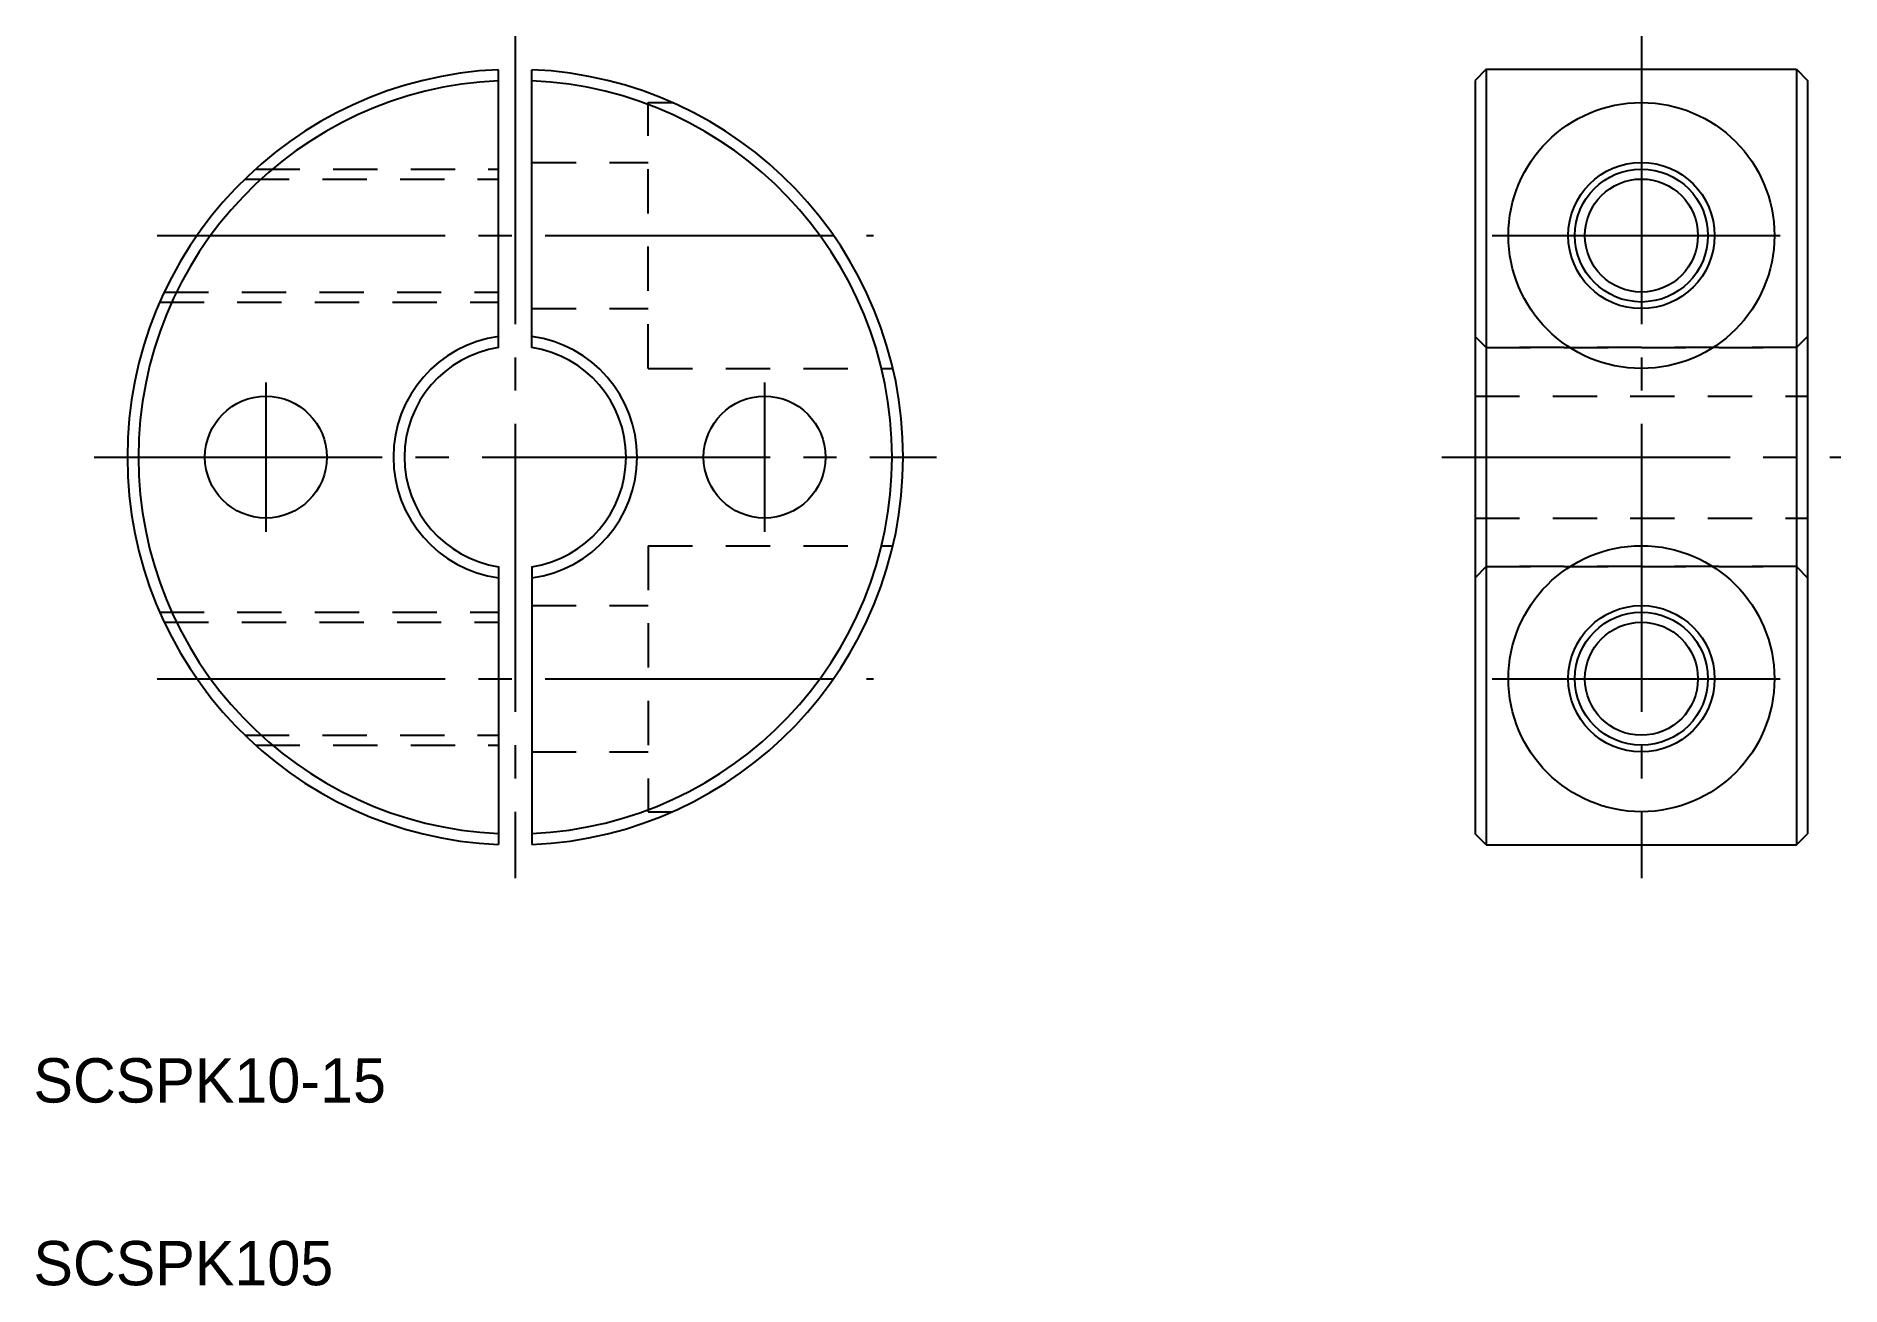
# Model space of a CAD drawing. Extents: x 69.9 to 151.4, y 119.5 to 175.9.
import ezdxf

# ---------------------------------------------------------------- set-up
doc = ezdxf.new("R2010")
doc.units = 0
doc.linetypes.add('CENTER', pattern=[17.5, 13, -1.5, 1.5, -1.5])
doc.linetypes.add('DASHED', pattern=[3.5, 2, -1.5])
doc.layers.get('0').update_dxf_attribs({"linetype": 'CONTINUOUS'})
doc.layers.add('CENTER', color=1, linetype='CENTER')

msp = doc.modelspace()

# ---------------------------------------------------------------- linework, layer by layer
at = {"color": 7, "linetype": 'CONTINUOUS'}
for p, q in [((90.81, 161.825), (90.81, 174.366)), ((92.31, 161.825), (92.31, 174.366)), ((135.369, 174.382), (134.869, 173.882)), ((135.369, 174.382), (135.369, 139.382)), ((135.369, 174.382), (149.369, 174.382)), ((149.369, 174.382), (149.369, 139.382)), ((149.369, 174.382), (149.869, 173.882)), ((134.869, 173.882), (134.869, 139.882)), ((149.869, 173.882), (149.869, 139.882)), ((90.81, 151.939), (90.81, 139.398)), ((92.31, 151.939), (92.31, 139.398)), ((135.369, 139.382), (134.869, 139.882)), ((135.369, 139.382), (149.369, 139.382)), ((149.369, 139.382), (149.869, 139.882))]:
    msp.add_line(p, q, dxfattribs=at)
for p, q in [((138.869, 174.382), (138.869, 174.382)), ((142.369, 174.382), (142.369, 174.382))]:
    msp.add_line(p, q)
at = {"color": 3, "linetype": 'DASHED'}
for p, q in [((97.56, 160.882), (97.56, 172.882)), ((97.56, 172.882), (98.649, 172.882)), ((79.364, 169.432), (90.81, 169.432)), ((79.845, 169.882), (90.81, 169.882)), ((92.31, 170.182), (97.56, 170.182)), ((75.521, 163.882), (90.81, 163.882)), ((75.725, 164.332), (90.81, 164.332)), ((92.31, 163.582), (97.56, 163.582)), ((135.369, 161.825), (134.869, 162.325)), ((134.869, 162.325), (135.369, 161.825)), ((149.869, 162.325), (149.369, 161.825)), ((149.369, 161.825), (149.869, 162.325)), ((149.369, 161.825), (135.369, 161.825)), ((135.369, 161.825), (149.369, 161.825)), ((97.56, 160.882), (108.597, 160.882)), ((134.869, 159.632), (149.869, 159.632)), ((134.869, 154.132), (149.869, 154.132)), ((97.56, 152.882), (97.56, 140.882)), ((97.56, 152.882), (108.597, 152.882)), ((134.869, 151.439), (135.369, 151.939)), ((135.369, 151.939), (134.869, 151.439)), ((135.369, 151.939), (149.369, 151.939)), ((149.369, 151.939), (135.369, 151.939)), ((149.369, 151.939), (149.869, 151.439)), ((149.869, 151.439), (149.369, 151.939)), ((75.521, 149.882), (90.81, 149.882)), ((92.31, 150.182), (97.56, 150.182)), ((75.725, 149.432), (90.81, 149.432)), ((79.364, 144.332), (90.81, 144.332)), ((79.845, 143.882), (90.81, 143.882)), ((92.31, 143.582), (97.56, 143.582)), ((97.56, 140.882), (98.649, 140.882))]:
    msp.add_line(p, q, dxfattribs=at)
for centre, radius in [((142.369, 166.882), 6), ((142.369, 166.882), 2.55), ((80.31, 156.882), 2.75), ((102.81, 156.882), 2.75), ((142.369, 146.882), 6), ((142.369, 146.882), 2.55)]:
    msp.add_circle(centre, radius)
at = {"color": 7, "linetype": 'CONTINUOUS'}
for centre in [(142.369, 166.882), (142.369, 146.882)]:
    msp.add_circle(centre, 3.3, dxfattribs=at)
at = {"color": 3, "linetype": 'CONTINUOUS'}
for centre in [(142.369, 166.882), (142.369, 146.882)]:
    msp.add_circle(centre, 3, dxfattribs=at)
at = {"color": 7, "linetype": 'CONTINUOUS'}
for radius, start, end in [(17.5, 92.45629, 267.5437), (17.5, 272.45628, 87.54372), (17, 92.52857, 267.47144), (17, 272.52857, 87.47142), (5.5, 97.83748, 262.16252), (5.5, 277.83748, 82.16252), (5, 98.62693, 261.37306), (5, 278.62693, 81.37307)]:
    msp.add_arc((91.56, 156.882), radius, start, end, dxfattribs=at)
at = {"layer": 'CENTER', "color": 1, "linetype": 'CENTER'}
for p, q in [((91.56, 175.882), (91.56, 137.882)), ((142.369, 175.882), (142.369, 137.882)), ((75.405, 166.882), (107.716, 166.882)), ((135.631, 166.882), (149.159, 166.882)), ((80.31, 160.257), (80.31, 153.507)), ((102.81, 160.257), (102.81, 153.507)), ((72.56, 156.882), (110.56, 156.882)), ((133.369, 156.882), (151.369, 156.882)), ((75.405, 146.882), (107.716, 146.882)), ((135.631, 146.882), (149.159, 146.882))]:
    msp.add_line(p, q, dxfattribs=at)

# ---------------------------------------------------------------- texts
for s, p in [('SCSPK10-15', (69.821, 127.756)), ('SCSPK105', (69.821, 119.51))]:
    msp.add_text(s, height=2).set_placement(p)

doc.saveas('drawing.dxf')
